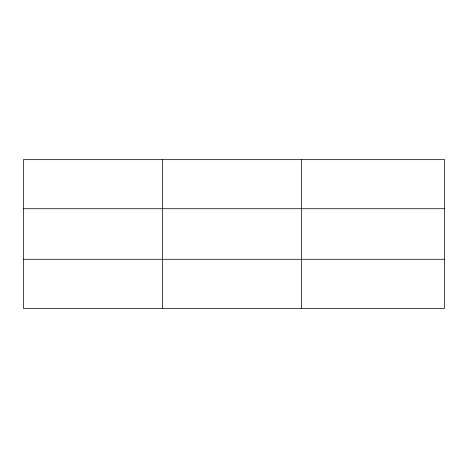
<?xml version="1.0" encoding="UTF-8"?>
<svg xmlns="http://www.w3.org/2000/svg" width="468" height="468" viewBox="0 0 468 468"><rect width="100%" height="100%" fill="white"/><g stroke="black" fill="none" stroke-linecap="round" stroke-linejoin="round"><path stroke-width="0.7" d="M162.396 159.664L162.396 308.336M301.392 159.664L301.392 308.336M444.6 259.278L444.6 308.336L23.4 308.336L23.4 159.664L444.6 159.664L444.6 259.278L23.4 259.278M23.4 208.722L444.6 208.722"/></g></svg>
